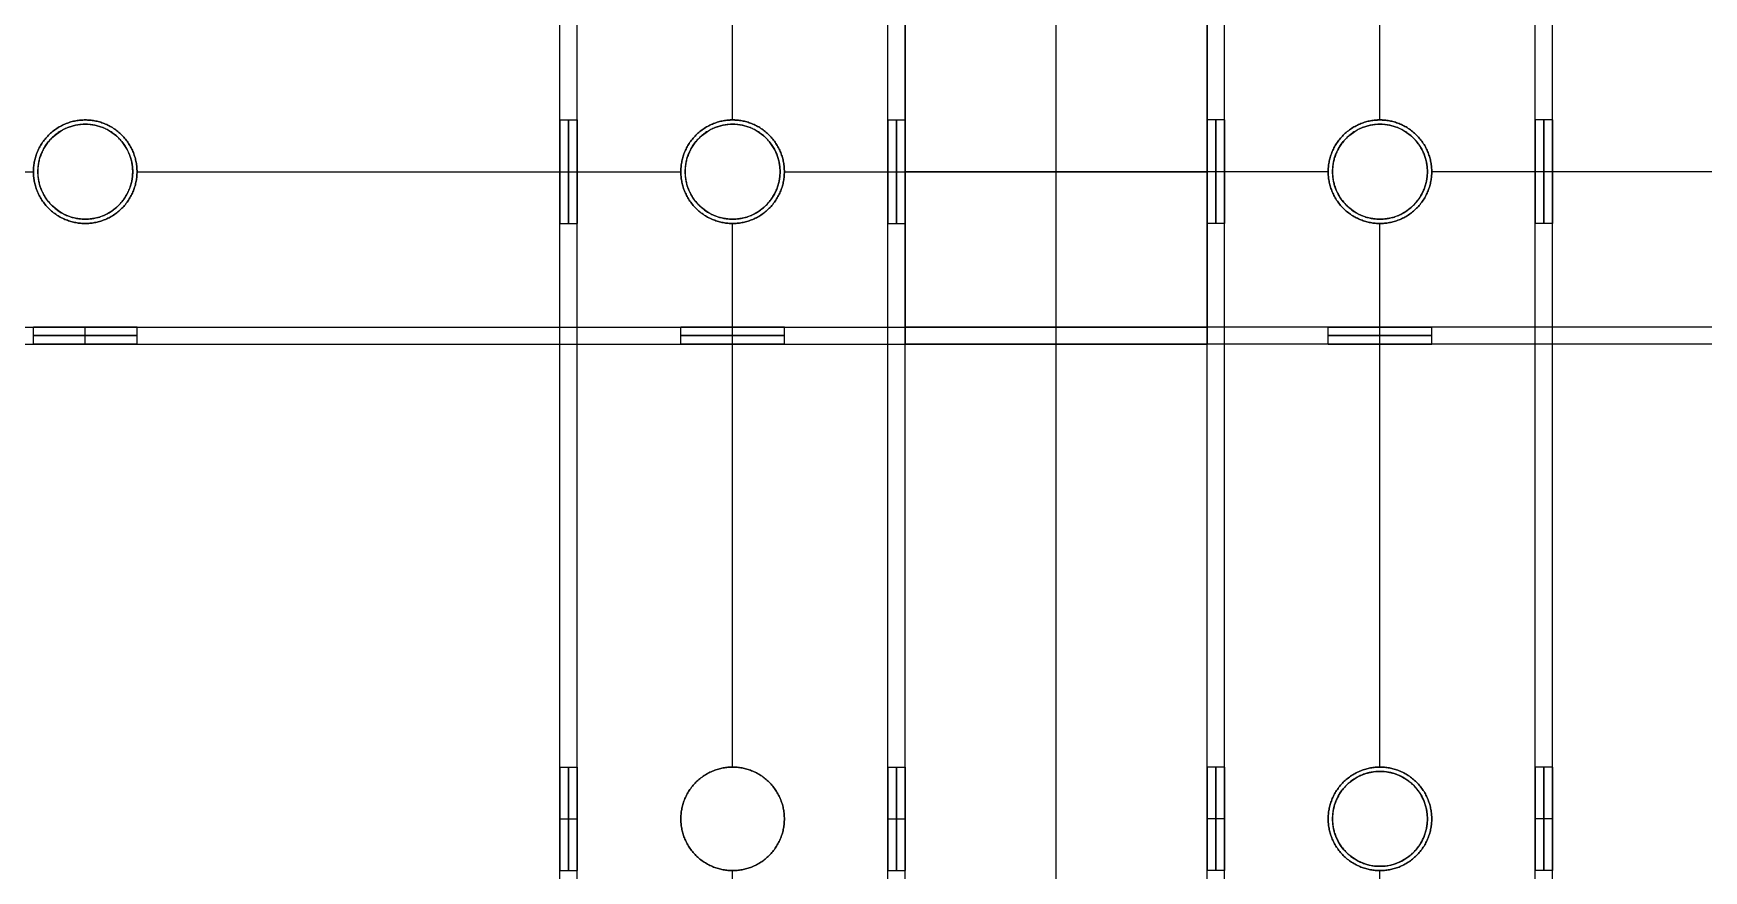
# Model space of a CAD drawing. Header units: millimetres. Extents: x -6529 to 809, y -8611 to 207.
# Drawn here: x 32.5 to 226, y -4471.7 to -4374.7 of the extents above; entities that cross this region are included whole.
import ezdxf

# ---------------------------------------------------------------- set-up
doc = ezdxf.new("R2010")
doc.units = ezdxf.units.MM
doc.header["$MEASUREMENT"] = 0
for name, color, linetype, true_color in [('gaten$11mm', 7, 'Continuous', 0xff6a35), ('platen', 7, 'Continuous', 0x007f00), ('staal', 5, 'Continuous', 0x0000ff)]:
    doc.layers.add(name, color=color, linetype=linetype, true_color=true_color)

# ---------------------------------------------------------------- blocks, each defined once
blk = doc.blocks.new('top plaat')
at = {"layer": 'platen'}
for p, q in [((658, -1276), (658, 40)), ((658, -1276, 18), (658, 40, 18)), ((545.5, -650), (545.5, -650, 18)), ((620.5, -650), (620.5, -650, 18)), ((695.5, -650), (695.5, -650, 18)), ((540, -655.5), (540, -655.5, 18)), ((551, -655.5), (551, -655.5, 18)), ((615, -655.5), (615, -655.5, 18)), ((626, -655.5), (626, -655.5, 18)), ((690, -655.5), (690, -655.5, 18)), ((701, -655.5), (701, -655.5, 18)), ((545.5, -661), (545.5, -661, 18)), ((620.5, -661), (620.5, -661, 18)), ((695.5, -661), (695.5, -661, 18)), ((695.5, -725), (695.5, -725, 18)), ((690, -730.5), (690, -730.5, 18)), ((701, -730.5), (701, -730.5, 18)), ((695.5, -736), (695.5, -736, 18))]:
    blk.add_line(p, q, dxfattribs=at)
for centre in [(545.5, -655.5, 9), (620.5, -655.5, 9), (695.5, -655.5, 9), (695.5, -730.5, 9)]:
    blk.add_circle(centre, 5.5, dxfattribs=at)
for points in [[(545.5, -650), (551, -650), (551, -655.5), (551, -661), (545.5, -661), (540, -661), (540, -655.5), (540, -650), (545.5, -650)], [(545.5, -650, 18), (551, -650, 18), (551, -655.5, 18), (551, -661, 18), (545.5, -661, 18), (540, -661, 18), (540, -655.5, 18), (540, -650, 18), (545.5, -650, 18)], [(620.5, -650), (626, -650), (626, -655.5), (626, -661), (620.5, -661), (615, -661), (615, -655.5), (615, -650), (620.5, -650)], [(620.5, -650, 18), (626, -650, 18), (626, -655.5, 18), (626, -661, 18), (620.5, -661, 18), (615, -661, 18), (615, -655.5, 18), (615, -650, 18), (620.5, -650, 18)], [(690, -655.5), (690, -650), (695.5, -650), (701, -650), (701, -655.5), (701, -661), (695.5, -661), (690, -661), (690, -655.5)], [(690, -655.5, 18), (690, -650, 18), (695.5, -650, 18), (701, -650, 18), (701, -655.5, 18), (701, -661, 18), (695.5, -661, 18), (690, -661, 18), (690, -655.5, 18)], [(690, -730.5), (690, -725), (695.5, -725), (701, -725), (701, -730.5), (701, -736), (695.5, -736), (690, -736), (690, -730.5)], [(690, -730.5, 18), (690, -725, 18), (695.5, -725, 18), (701, -725, 18), (701, -730.5, 18), (701, -736, 18), (695.5, -736, 18), (690, -736, 18), (690, -730.5, 18)]]:
    blk.add_rational_spline(points, [1, 0.707106781187, 1, 0.707106781187, 1, 0.707106781187, 1, 0.707106781187, 1], degree=2, knots=[-37.699112, -37.699112, -37.699112, -28.274334, -28.274334, -18.849556, -18.849556, -9.424778, -9.424778, 0, 0, 0], dxfattribs=at)
blk = doc.blocks.new('plaat base')
at = {"layer": 'platen'}
for p, q in [((658, -1200), (658, 0)), ((658, -1200, 18), (658, 0, 18))]:
    blk.add_line(p, q, dxfattribs=at)

msp = doc.modelspace()

# ---------------------------------------------------------------- linework, layer by layer
at = {"layer": 'gaten$11mm'}
for centre in [(38.53, -4390.71), (113.53, -4390.71), (188.53, -4390.71), (188.53, -4465.71)]:
    msp.add_circle(centre, 5.5, dxfattribs=at)
at = {"layer": 'staal'}
for p, q in [((38.53, -4384.71, 2), (38.53, -4384.71)), ((38.53, -4384.71, 40), (38.53, -4384.71, 38)), ((93.53, -4384.71, 1296), (95.53, -4384.71, 1296)), ((113.53, -4384.71, 2), (113.53, -4384.71)), ((113.53, -4384.71, 40), (113.53, -4384.71, 38)), ((113.53, -4384.71, 1278), (113.53, -4384.71, 1276)), ((113.53, -4384.71, 1316), (113.53, -4384.71, 1314)), ((131.53, -4384.71, 1296), (133.53, -4384.71, 1296)), ((170.53, -4384.71, 20), (168.53, -4384.71, 20)), ((188.53, -4384.71, 2), (188.53, -4384.71)), ((188.53, -4384.71, 40), (188.53, -4384.71, 38)), ((188.53, -4384.71, 1278), (188.53, -4384.71, 1276)), ((188.53, -4384.71, 1316), (188.53, -4384.71, 1314)), ((208.53, -4384.71, 20), (206.53, -4384.71, 20)), ((32.53, -4390.71, 2), (32.53, -4390.71)), ((32.53, -4390.71, 40), (32.53, -4390.71, 38)), ((44.53, -4390.71, 2), (44.53, -4390.71)), ((44.53, -4390.71, 40), (44.53, -4390.71, 38)), ((93.53, -4390.71, 1302), (95.53, -4390.71, 1302)), ((93.53, -4390.71, 1290), (95.53, -4390.71, 1290)), ((107.53, -4390.71, 2), (107.53, -4390.71)), ((107.53, -4390.71, 40), (107.53, -4390.71, 38)), ((107.53, -4390.71, 1278), (107.53, -4390.71, 1276)), ((107.53, -4390.71, 1316), (107.53, -4390.71, 1314)), ((119.53, -4390.71, 2), (119.53, -4390.71)), ((119.53, -4390.71, 40), (119.53, -4390.71, 38)), ((119.53, -4390.71, 1278), (119.53, -4390.71, 1276)), ((119.53, -4390.71, 1316), (119.53, -4390.71, 1314)), ((131.53, -4390.71, 1302), (133.53, -4390.71, 1302)), ((131.53, -4390.71, 1290), (133.53, -4390.71, 1290)), ((133.53, -4390.71, 1316), (133.53, -4390.71, 1314)), ((133.53, -4390.71, 1278), (133.53, -4390.71, 1276)), ((168.53, -4390.71, 40), (168.53, -4390.71, 38)), ((168.53, -4390.71, 2), (168.53, -4390.71)), ((170.53, -4390.71, 26), (168.53, -4390.71, 26)), ((170.53, -4390.71, 14), (168.53, -4390.71, 14)), ((182.53, -4390.71, 2), (182.53, -4390.71)), ((182.53, -4390.71, 40), (182.53, -4390.71, 38)), ((182.53, -4390.71, 1278), (182.53, -4390.71, 1276)), ((182.53, -4390.71, 1316), (182.53, -4390.71, 1314)), ((194.53, -4390.71, 2), (194.53, -4390.71)), ((194.53, -4390.71, 40), (194.53, -4390.71, 38)), ((194.53, -4390.71, 1278), (194.53, -4390.71, 1276)), ((194.53, -4390.71, 1316), (194.53, -4390.71, 1314)), ((208.53, -4390.71, 26), (206.53, -4390.71, 26)), ((208.53, -4390.71, 14), (206.53, -4390.71, 14)), ((38.53, -4396.71, 2), (38.53, -4396.71)), ((38.53, -4396.71, 40), (38.53, -4396.71, 38)), ((93.53, -4396.71, 1296), (95.53, -4396.71, 1296)), ((113.53, -4396.71, 2), (113.53, -4396.71)), ((113.53, -4396.71, 40), (113.53, -4396.71, 38)), ((113.53, -4396.71, 1278), (113.53, -4396.71, 1276)), ((113.53, -4396.71, 1316), (113.53, -4396.71, 1314)), ((131.53, -4396.71, 1296), (133.53, -4396.71, 1296)), ((170.53, -4396.71, 20), (168.53, -4396.71, 20)), ((188.53, -4396.71, 2), (188.53, -4396.71)), ((188.53, -4396.71, 40), (188.53, -4396.71, 38)), ((188.53, -4396.71, 1278), (188.53, -4396.71, 1276)), ((188.53, -4396.71, 1316), (188.53, -4396.71, 1314)), ((208.53, -4396.71, 20), (206.53, -4396.71, 20)), ((32.53, -4410.71, 20), (32.53, -4408.71, 20)), ((38.53, -4410.71, 26), (38.53, -4408.71, 26)), ((38.53, -4410.71, 14), (38.53, -4408.71, 14)), ((44.53, -4410.71, 20), (44.53, -4408.71, 20)), ((107.53, -4410.71, 20), (107.53, -4408.71, 20)), ((113.53, -4410.71, 26), (113.53, -4408.71, 26)), ((113.53, -4410.71, 14), (113.53, -4408.71, 14)), ((119.53, -4410.71, 20), (119.53, -4408.71, 20)), ((133.53, -4410.71, 1296), (133.53, -4408.71, 1296)), ((168.53, -4410.71, 20), (168.53, -4408.71, 20)), ((182.53, -4410.71, 1296), (182.53, -4408.71, 1296)), ((188.53, -4410.71, 1302), (188.53, -4408.71, 1302)), ((188.53, -4410.71, 1290), (188.53, -4408.71, 1290)), ((194.53, -4410.71, 1296), (194.53, -4408.71, 1296)), ((93.53, -4459.71, 1296), (95.53, -4459.71, 1296)), ((113.53, -4459.71, 1278), (113.53, -4459.71, 1276)), ((113.53, -4459.71, 1316), (113.53, -4459.71, 1314)), ((131.53, -4459.71, 1296), (133.53, -4459.71, 1296)), ((170.53, -4459.71, 20), (168.53, -4459.71, 20)), ((188.53, -4459.71, 2), (188.53, -4459.71)), ((188.53, -4459.71, 40), (188.53, -4459.71, 38)), ((208.53, -4459.71, 20), (206.53, -4459.71, 20)), ((93.53, -4465.71, 1302), (95.53, -4465.71, 1302)), ((93.53, -4465.71, 1290), (95.53, -4465.71, 1290)), ((107.53, -4465.71, 1278), (107.53, -4465.71, 1276)), ((107.53, -4465.71, 1316), (107.53, -4465.71, 1314)), ((119.53, -4465.71, 1278), (119.53, -4465.71, 1276)), ((119.53, -4465.71, 1316), (119.53, -4465.71, 1314)), ((131.53, -4465.71, 1302), (133.53, -4465.71, 1302)), ((131.53, -4465.71, 1290), (133.53, -4465.71, 1290)), ((170.53, -4465.71, 26), (168.53, -4465.71, 26)), ((170.53, -4465.71, 14), (168.53, -4465.71, 14)), ((182.53, -4465.71, 2), (182.53, -4465.71)), ((182.53, -4465.71, 40), (182.53, -4465.71, 38)), ((194.53, -4465.71, 2), (194.53, -4465.71)), ((194.53, -4465.71, 40), (194.53, -4465.71, 38)), ((208.53, -4465.71, 26), (206.53, -4465.71, 26)), ((208.53, -4465.71, 14), (206.53, -4465.71, 14)), ((93.53, -4471.71, 1296), (95.53, -4471.71, 1296)), ((113.53, -4471.71, 1278), (113.53, -4471.71, 1276)), ((113.53, -4471.71, 1316), (113.53, -4471.71, 1314)), ((131.53, -4471.71, 1296), (133.53, -4471.71, 1296)), ((170.53, -4471.71, 20), (168.53, -4471.71, 20)), ((188.53, -4471.71, 2), (188.53, -4471.71)), ((188.53, -4471.71, 40), (188.53, -4471.71, 38)), ((208.53, -4471.71, 20), (206.53, -4471.71, 20))]:
    msp.add_line(p, q, dxfattribs=at)
for points in [[(93.53, -4971.21, 1276), (93.53, -4653.46, 1276), (93.53, -4335.71, 1276)], [(93.53, -4971.21, 1316), (93.53, -4653.46, 1316), (93.53, -4335.71, 1316)], [(93.53, -4384.71, 1296), (93.53, -4360.21, 1296), (93.53, -4335.71, 1296)], [(95.53, -4971.21, 1278), (95.53, -4653.46, 1278), (95.53, -4335.71, 1278)], [(95.53, -4971.21, 1314), (95.53, -4653.46, 1314), (95.53, -4335.71, 1314)], [(95.53, -4384.71, 1296), (95.53, -4360.21, 1296), (95.53, -4335.71, 1296)], [(113.53, -4384.71, 1276), (113.53, -4360.21, 1276), (113.53, -4335.71, 1276)], [(113.53, -4384.71, 1316), (113.53, -4360.21, 1316), (113.53, -4335.71, 1316)], [(113.53, -4384.71, 1278), (113.53, -4360.21, 1278), (113.53, -4335.71, 1278)], [(113.53, -4384.71, 1314), (113.53, -4360.21, 1314), (113.53, -4335.71, 1314)], [(131.53, -4971.21, 1278), (131.53, -4653.46, 1278), (131.53, -4335.71, 1278)], [(131.53, -4971.21, 1314), (131.53, -4653.46, 1314), (131.53, -4335.71, 1314)], [(131.53, -4384.71, 1296), (131.53, -4360.21, 1296), (131.53, -4335.71, 1296)], [(133.53, -4971.21, 1276), (133.53, -4653.46, 1276), (133.53, -4335.71, 1276)], [(133.53, -4971.21, 1316), (133.53, -4653.46, 1316), (133.53, -4335.71, 1316)], [(133.53, -4384.71, 1296), (133.53, -4360.21, 1296), (133.53, -4335.71, 1296)], [(168.53, -4971.21), (168.53, -4653.46), (168.53, -4335.71)], [(168.53, -4971.21, 40), (168.53, -4653.46, 40), (168.53, -4335.71, 40)], [(168.53, -4384.71, 20), (168.53, -4360.21, 20), (168.53, -4335.71, 20)], [(170.53, -4971.21, 2), (170.53, -4653.46, 2), (170.53, -4335.71, 2)], [(170.53, -4971.21, 38), (170.53, -4653.46, 38), (170.53, -4335.71, 38)], [(170.53, -4384.71, 20), (170.53, -4360.21, 20), (170.53, -4335.71, 20)], [(188.53, -4384.71), (188.53, -4360.21), (188.53, -4335.71)], [(188.53, -4384.71, 40), (188.53, -4360.21, 40), (188.53, -4335.71, 40)], [(188.53, -4384.71, 2), (188.53, -4360.21, 2), (188.53, -4335.71, 2)], [(188.53, -4384.71, 38), (188.53, -4360.21, 38), (188.53, -4335.71, 38)], [(206.53, -4971.21, 2), (206.53, -4653.46, 2), (206.53, -4335.71, 2)], [(206.53, -4971.21, 38), (206.53, -4653.46, 38), (206.53, -4335.71, 38)], [(206.53, -4384.71, 20), (206.53, -4360.21, 20), (206.53, -4335.71, 20)], [(208.53, -4971.21), (208.53, -4653.46), (208.53, -4335.71)], [(208.53, -4971.21, 40), (208.53, -4653.46, 40), (208.53, -4335.71, 40)], [(208.53, -4384.71, 20), (208.53, -4360.21, 20), (208.53, -4335.71, 20)], [(133.53, -4410.71, 1276), (133.53, -4390.71, 1276), (133.53, -4370.71, 1276)], [(133.53, -4370.71, 1316), (133.53, -4390.71, 1316), (133.53, -4410.71, 1316)], [(168.53, -4410.71), (168.53, -4390.71), (168.53, -4370.71)], [(168.53, -4370.71, 40), (168.53, -4390.71, 40), (168.53, -4410.71, 40)], [(133.53, -4372.71, 1278), (133.53, -4390.71, 1278), (133.53, -4408.71, 1278)], [(133.53, -4408.71, 1314), (133.53, -4390.71, 1314), (133.53, -4372.71, 1314)], [(168.53, -4372.71, 2), (168.53, -4390.71, 2), (168.53, -4408.71, 2)], [(168.53, -4408.71, 38), (168.53, -4390.71, 38), (168.53, -4372.71, 38)], [(-30.47, -4390.71), (1.03, -4390.71), (32.53, -4390.71)], [(-30.47, -4390.71, 40), (1.03, -4390.71, 40), (32.53, -4390.71, 40)], [(-30.47, -4390.71, 2), (1.03, -4390.71, 2), (32.53, -4390.71, 2)], [(-30.47, -4390.71, 38), (1.03, -4390.71, 38), (32.53, -4390.71, 38)], [(44.53, -4390.71), (76.03, -4390.71), (107.53, -4390.71)], [(44.53, -4390.71, 40), (76.03, -4390.71, 40), (107.53, -4390.71, 40)], [(44.53, -4390.71, 2), (76.03, -4390.71, 2), (107.53, -4390.71, 2)], [(44.53, -4390.71, 38), (76.03, -4390.71, 38), (107.53, -4390.71, 38)], [(119.53, -4390.71), (144.03, -4390.71), (168.53, -4390.71)], [(119.53, -4390.71, 40), (144.03, -4390.71, 40), (168.53, -4390.71, 40)], [(119.53, -4390.71, 2), (144.03, -4390.71, 2), (168.53, -4390.71, 2)], [(119.53, -4390.71, 38), (144.03, -4390.71, 38), (168.53, -4390.71, 38)], [(182.53, -4390.71, 1276), (158.03, -4390.71, 1276), (133.53, -4390.71, 1276)], [(182.53, -4390.71, 1316), (158.03, -4390.71, 1316), (133.53, -4390.71, 1316)], [(182.53, -4390.71, 1278), (158.03, -4390.71, 1278), (133.53, -4390.71, 1278)], [(182.53, -4390.71, 1314), (158.03, -4390.71, 1314), (133.53, -4390.71, 1314)], [(257.53, -4390.71, 1276), (226.03, -4390.71, 1276), (194.53, -4390.71, 1276)], [(257.53, -4390.71, 1316), (226.03, -4390.71, 1316), (194.53, -4390.71, 1316)], [(257.53, -4390.71, 1278), (226.03, -4390.71, 1278), (194.53, -4390.71, 1278)], [(257.53, -4390.71, 1314), (226.03, -4390.71, 1314), (194.53, -4390.71, 1314)], [(93.53, -4459.71, 1296), (93.53, -4428.21, 1296), (93.53, -4396.71, 1296)], [(95.53, -4459.71, 1296), (95.53, -4428.21, 1296), (95.53, -4396.71, 1296)], [(113.53, -4459.71, 1276), (113.53, -4428.21, 1276), (113.53, -4396.71, 1276)], [(113.53, -4459.71, 1316), (113.53, -4428.21, 1316), (113.53, -4396.71, 1316)], [(113.53, -4459.71, 1278), (113.53, -4428.21, 1278), (113.53, -4396.71, 1278)], [(113.53, -4459.71, 1314), (113.53, -4428.21, 1314), (113.53, -4396.71, 1314)], [(131.53, -4459.71, 1296), (131.53, -4428.21, 1296), (131.53, -4396.71, 1296)], [(133.53, -4459.71, 1296), (133.53, -4428.21, 1296), (133.53, -4396.71, 1296)], [(168.53, -4459.71, 20), (168.53, -4428.21, 20), (168.53, -4396.71, 20)], [(170.53, -4459.71, 20), (170.53, -4428.21, 20), (170.53, -4396.71, 20)], [(188.53, -4459.71), (188.53, -4428.21), (188.53, -4396.71)], [(188.53, -4459.71, 40), (188.53, -4428.21, 40), (188.53, -4396.71, 40)], [(188.53, -4459.71, 2), (188.53, -4428.21, 2), (188.53, -4396.71, 2)], [(188.53, -4459.71, 38), (188.53, -4428.21, 38), (188.53, -4396.71, 38)], [(206.53, -4459.71, 20), (206.53, -4428.21, 20), (206.53, -4396.71, 20)], [(208.53, -4459.71, 20), (208.53, -4428.21, 20), (208.53, -4396.71, 20)], [(-466.97, -4408.71, 2), (-149.22, -4408.71, 2), (168.53, -4408.71, 2)], [(-466.97, -4408.71, 38), (-149.22, -4408.71, 38), (168.53, -4408.71, 38)], [(-30.47, -4408.71, 20), (1.03, -4408.71, 20), (32.53, -4408.71, 20)], [(44.53, -4408.71, 20), (76.03, -4408.71, 20), (107.53, -4408.71, 20)], [(119.53, -4408.71, 20), (144.03, -4408.71, 20), (168.53, -4408.71, 20)], [(769.03, -4408.71, 1278), (451.28, -4408.71, 1278), (133.53, -4408.71, 1278)], [(769.03, -4408.71, 1314), (451.28, -4408.71, 1314), (133.53, -4408.71, 1314)], [(133.53, -4408.71, 1278), (133.53, -4408.71, 1296), (133.53, -4408.71, 1314)], [(182.53, -4408.71, 1296), (158.03, -4408.71, 1296), (133.53, -4408.71, 1296)], [(168.53, -4408.71, 2), (168.53, -4408.71, 20), (168.53, -4408.71, 38)], [(257.53, -4408.71, 1296), (226.03, -4408.71, 1296), (194.53, -4408.71, 1296)], [(-466.97, -4410.71), (-149.22, -4410.71), (168.53, -4410.71)], [(-466.97, -4410.71, 40), (-149.22, -4410.71, 40), (168.53, -4410.71, 40)], [(-30.47, -4410.71, 20), (1.03, -4410.71, 20), (32.53, -4410.71, 20)], [(44.53, -4410.71, 20), (76.03, -4410.71, 20), (107.53, -4410.71, 20)], [(119.53, -4410.71, 20), (144.03, -4410.71, 20), (168.53, -4410.71, 20)], [(769.03, -4410.71, 1276), (451.28, -4410.71, 1276), (133.53, -4410.71, 1276)], [(769.03, -4410.71, 1316), (451.28, -4410.71, 1316), (133.53, -4410.71, 1316)], [(133.53, -4410.71, 1316), (133.53, -4410.71, 1296), (133.53, -4410.71, 1276)], [(182.53, -4410.71, 1296), (158.03, -4410.71, 1296), (133.53, -4410.71, 1296)], [(168.53, -4410.71, 40), (168.53, -4410.71, 20), (168.53, -4410.71)], [(257.53, -4410.71, 1296), (226.03, -4410.71, 1296), (194.53, -4410.71, 1296)], [(93.53, -4534.71, 1296), (93.53, -4503.21, 1296), (93.53, -4471.71, 1296)], [(95.53, -4534.71, 1296), (95.53, -4503.21, 1296), (95.53, -4471.71, 1296)], [(113.53, -4534.71, 1276), (113.53, -4503.21, 1276), (113.53, -4471.71, 1276)], [(113.53, -4534.71, 1316), (113.53, -4503.21, 1316), (113.53, -4471.71, 1316)], [(113.53, -4534.71, 1278), (113.53, -4503.21, 1278), (113.53, -4471.71, 1278)], [(113.53, -4534.71, 1314), (113.53, -4503.21, 1314), (113.53, -4471.71, 1314)], [(131.53, -4534.71, 1296), (131.53, -4503.21, 1296), (131.53, -4471.71, 1296)], [(133.53, -4534.71, 1296), (133.53, -4503.21, 1296), (133.53, -4471.71, 1296)], [(168.53, -4534.71, 20), (168.53, -4503.21, 20), (168.53, -4471.71, 20)], [(170.53, -4534.71, 20), (170.53, -4503.21, 20), (170.53, -4471.71, 20)], [(188.53, -4534.71), (188.53, -4503.21), (188.53, -4471.71)], [(188.53, -4534.71, 40), (188.53, -4503.21, 40), (188.53, -4471.71, 40)], [(188.53, -4534.71, 2), (188.53, -4503.21, 2), (188.53, -4471.71, 2)], [(188.53, -4534.71, 38), (188.53, -4503.21, 38), (188.53, -4471.71, 38)], [(206.53, -4534.71, 20), (206.53, -4503.21, 20), (206.53, -4471.71, 20)], [(208.53, -4534.71, 20), (208.53, -4503.21, 20), (208.53, -4471.71, 20)]]:
    msp.add_open_spline(points, degree=2, dxfattribs=at)
for points, weights, knots in [([(38.53, -4384.71), (32.53, -4384.71), (32.53, -4390.71), (32.53, -4396.71), (38.53, -4396.71), (44.53, -4396.71), (44.53, -4390.71), (44.53, -4384.71), (38.53, -4384.71)], [1, 0.707106781187, 1, 0.707106781187, 1, 0.707106781187, 1, 0.707106781187, 1], [-31.415927, -31.415927, -31.415927, -23.561945, -23.561945, -15.707963, -15.707963, -7.853982, -7.853982, 0, 0, 0]), ([(38.53, -4384.71, 40), (44.53, -4384.71, 40), (44.53, -4390.71, 40), (44.53, -4396.71, 40), (38.53, -4396.71, 40), (32.53, -4396.71, 40), (32.53, -4390.71, 40), (32.53, -4384.71, 40), (38.53, -4384.71, 40)], [1, 0.707106781187, 1, 0.707106781187, 1, 0.707106781187, 1, 0.707106781187, 1], [0, 0, 0, 7.853982, 7.853982, 15.707963, 15.707963, 23.561945, 23.561945, 31.415927, 31.415927, 31.415927]), ([(38.53, -4384.71, 2), (44.53, -4384.71, 2), (44.53, -4390.71, 2), (44.53, -4396.71, 2), (38.53, -4396.71, 2), (32.53, -4396.71, 2), (32.53, -4390.71, 2), (32.53, -4384.71, 2), (38.53, -4384.71, 2)], [1, 0.707106781187, 1, 0.707106781187, 1, 0.707106781187, 1, 0.707106781187, 1], [0, 0, 0, 7.853982, 7.853982, 15.707963, 15.707963, 23.561945, 23.561945, 31.415927, 31.415927, 31.415927]), ([(38.53, -4384.71, 38), (32.53, -4384.71, 38), (32.53, -4390.71, 38), (32.53, -4396.71, 38), (38.53, -4396.71, 38), (44.53, -4396.71, 38), (44.53, -4390.71, 38), (44.53, -4384.71, 38), (38.53, -4384.71, 38)], [1, 0.707106781187, 1, 0.707106781187, 1, 0.707106781187, 1, 0.707106781187, 1], [-31.415927, -31.415927, -31.415927, -23.561945, -23.561945, -15.707963, -15.707963, -7.853982, -7.853982, 0, 0, 0]), ([(38.53, -4384.71, 1), (44.53, -4384.71, 1), (44.53, -4390.71, 1), (44.53, -4396.71, 1), (38.53, -4396.71, 1), (32.53, -4396.71, 1), (32.53, -4390.71, 1), (32.53, -4384.71, 1), (38.53, -4384.71, 1)], [1, 0.707106781187, 1, 0.707106781187, 1, 0.707106781187, 1, 0.707106781187, 1], [0, 0, 0, 7.853982, 7.853982, 15.707963, 15.707963, 23.561945, 23.561945, 31.415927, 31.415927, 31.415927]), ([(38.53, -4384.71, 39), (44.53, -4384.71, 39), (44.53, -4390.71, 39), (44.53, -4396.71, 39), (38.53, -4396.71, 39), (32.53, -4396.71, 39), (32.53, -4390.71, 39), (32.53, -4384.71, 39), (38.53, -4384.71, 39)], [1, 0.707106781187, 1, 0.707106781187, 1, 0.707106781187, 1, 0.707106781187, 1], [0, 0, 0, 7.853982, 7.853982, 15.707963, 15.707963, 23.561945, 23.561945, 31.415927, 31.415927, 31.415927]), ([(93.53, -4390.71, 1302), (93.53, -4384.71, 1302), (93.53, -4384.71, 1296), (93.53, -4384.71, 1290), (93.53, -4390.71, 1290), (93.53, -4396.71, 1290), (93.53, -4396.71, 1296), (93.53, -4396.71, 1302), (93.53, -4390.71, 1302)], [1, 0.707106781187, 1, 0.707106781187, 1, 0.707106781187, 1, 0.707106781187, 1], [0, 0, 0, 7.853982, 7.853982, 15.707963, 15.707963, 23.561945, 23.561945, 31.415927, 31.415927, 31.415927]), ([(94.53, -4390.71, 1302), (94.53, -4384.71, 1302), (94.53, -4384.71, 1296), (94.53, -4384.71, 1290), (94.53, -4390.71, 1290), (94.53, -4396.71, 1290), (94.53, -4396.71, 1296), (94.53, -4396.71, 1302), (94.53, -4390.71, 1302)], [1, 0.707106781187, 1, 0.707106781187, 1, 0.707106781187, 1, 0.707106781187, 1], [0, 0, 0, 7.853982, 7.853982, 15.707963, 15.707963, 23.561945, 23.561945, 31.415927, 31.415927, 31.415927]), ([(95.53, -4390.71, 1302), (95.53, -4396.71, 1302), (95.53, -4396.71, 1296), (95.53, -4396.71, 1290), (95.53, -4390.71, 1290), (95.53, -4384.71, 1290), (95.53, -4384.71, 1296), (95.53, -4384.71, 1302), (95.53, -4390.71, 1302)], [1, 0.707106781187, 1, 0.707106781187, 1, 0.707106781187, 1, 0.707106851018, 0.999999860338], [-31.415927, -31.415927, -31.415927, -23.561944, -23.561944, -15.707962, -15.707962, -7.85398, -7.85398, 0, 0, 0]), ([(113.53, -4384.71), (107.53, -4384.71), (107.53, -4390.71), (107.53, -4396.71), (113.53, -4396.71), (119.53, -4396.71), (119.53, -4390.71), (119.53, -4384.71), (113.53, -4384.71)], [1, 0.707106781187, 1, 0.707106781187, 1, 0.707106781187, 1, 0.707106781187, 1], [-31.415927, -31.415927, -31.415927, -23.561945, -23.561945, -15.707963, -15.707963, -7.853982, -7.853982, 0, 0, 0]), ([(113.53, -4384.71, 40), (119.53, -4384.71, 40), (119.53, -4390.71, 40), (119.53, -4396.71, 40), (113.53, -4396.71, 40), (107.53, -4396.71, 40), (107.53, -4390.71, 40), (107.53, -4384.71, 40), (113.53, -4384.71, 40)], [1, 0.707106781187, 1, 0.707106781187, 1, 0.707106781187, 1, 0.707106781187, 1], [0, 0, 0, 7.853982, 7.853982, 15.707963, 15.707963, 23.561945, 23.561945, 31.415927, 31.415927, 31.415927]), ([(113.53, -4384.71, 2), (119.53, -4384.71, 2), (119.53, -4390.71, 2), (119.53, -4396.71, 2), (113.53, -4396.71, 2), (107.53, -4396.71, 2), (107.53, -4390.71, 2), (107.53, -4384.71, 2), (113.53, -4384.71, 2)], [1, 0.707106781187, 1, 0.707106781187, 1, 0.707106781187, 1, 0.707106781187, 1], [0, 0, 0, 7.853982, 7.853982, 15.707963, 15.707963, 23.561945, 23.561945, 31.415927, 31.415927, 31.415927]), ([(113.53, -4384.71, 38), (107.53, -4384.71, 38), (107.53, -4390.71, 38), (107.53, -4396.71, 38), (113.53, -4396.71, 38), (119.53, -4396.71, 38), (119.53, -4390.71, 38), (119.53, -4384.71, 38), (113.53, -4384.71, 38)], [1, 0.707106781187, 1, 0.707106781187, 1, 0.707106781187, 1, 0.707106781187, 1], [-31.415927, -31.415927, -31.415927, -23.561945, -23.561945, -15.707963, -15.707963, -7.853982, -7.853982, 0, 0, 0]), ([(113.53, -4384.71, 1), (119.53, -4384.71, 1), (119.53, -4390.71, 1), (119.53, -4396.71, 1), (113.53, -4396.71, 1), (107.53, -4396.71, 1), (107.53, -4390.71, 1), (107.53, -4384.71, 1), (113.53, -4384.71, 1)], [1, 0.707106781187, 1, 0.707106781187, 1, 0.707106781187, 1, 0.707106781187, 1], [0, 0, 0, 7.853982, 7.853982, 15.707963, 15.707963, 23.561945, 23.561945, 31.415927, 31.415927, 31.415927]), ([(113.53, -4384.71, 39), (119.53, -4384.71, 39), (119.53, -4390.71, 39), (119.53, -4396.71, 39), (113.53, -4396.71, 39), (107.53, -4396.71, 39), (107.53, -4390.71, 39), (107.53, -4384.71, 39), (113.53, -4384.71, 39)], [1, 0.707106781187, 1, 0.707106781187, 1, 0.707106781187, 1, 0.707106781187, 1], [0, 0, 0, 7.853982, 7.853982, 15.707963, 15.707963, 23.561945, 23.561945, 31.415927, 31.415927, 31.415927]), ([(119.53, -4390.71, 1276), (119.53, -4396.71, 1276), (113.53, -4396.71, 1276), (107.53, -4396.71, 1276), (107.53, -4390.71, 1276), (107.53, -4384.71, 1276), (113.53, -4384.71, 1276), (119.53, -4384.71, 1276), (119.53, -4390.71, 1276)], [1, 0.707106781187, 1, 0.707106781187, 1, 0.707106781187, 1, 0.707106781187, 1], [-31.415927, -31.415927, -31.415927, -23.561945, -23.561945, -15.707963, -15.707963, -7.853982, -7.853982, 0, 0, 0]), ([(119.53, -4390.71, 1316), (119.53, -4384.71, 1316), (113.53, -4384.71, 1316), (107.53, -4384.71, 1316), (107.53, -4390.71, 1316), (107.53, -4396.71, 1316), (113.53, -4396.71, 1316), (119.53, -4396.71, 1316), (119.53, -4390.71, 1316)], [1, 0.707106781187, 1, 0.707106781187, 1, 0.707106781187, 1, 0.707106781187, 1], [0, 0, 0, 7.853982, 7.853982, 15.707963, 15.707963, 23.561945, 23.561945, 31.415927, 31.415927, 31.415927]), ([(119.53, -4390.71, 1278), (119.53, -4384.71, 1278), (113.53, -4384.71, 1278), (107.53, -4384.71, 1278), (107.53, -4390.71, 1278), (107.53, -4396.71, 1278), (113.53, -4396.71, 1278), (119.53, -4396.71, 1278), (119.53, -4390.71, 1278)], [1, 0.707106781187, 1, 0.707106781187, 1, 0.707106781187, 1, 0.707106781187, 1], [0, 0, 0, 7.853982, 7.853982, 15.707963, 15.707963, 23.561945, 23.561945, 31.415927, 31.415927, 31.415927]), ([(119.53, -4390.71, 1314), (119.53, -4396.71, 1314), (113.53, -4396.71, 1314), (107.53, -4396.71, 1314), (107.53, -4390.71, 1314), (107.53, -4384.71, 1314), (113.53, -4384.71, 1314), (119.53, -4384.71, 1314), (119.53, -4390.71, 1314)], [1, 0.707106781187, 1, 0.707106781187, 1, 0.707106781187, 1, 0.707106781187, 1], [-31.415927, -31.415927, -31.415927, -23.561945, -23.561945, -15.707963, -15.707963, -7.853982, -7.853982, 0, 0, 0]), ([(119.53, -4390.71, 1277), (119.53, -4384.71, 1277), (113.53, -4384.71, 1277), (107.53, -4384.71, 1277), (107.53, -4390.71, 1277), (107.53, -4396.71, 1277), (113.53, -4396.71, 1277), (119.53, -4396.71, 1277), (119.53, -4390.71, 1277)], [1, 0.707106781187, 1, 0.707106781187, 1, 0.707106781187, 1, 0.707106781187, 1], [0, 0, 0, 7.853982, 7.853982, 15.707963, 15.707963, 23.561945, 23.561945, 31.415927, 31.415927, 31.415927]), ([(119.53, -4390.71, 1315), (119.53, -4384.71, 1315), (113.53, -4384.71, 1315), (107.53, -4384.71, 1315), (107.53, -4390.71, 1315), (107.53, -4396.71, 1315), (113.53, -4396.71, 1315), (119.53, -4396.71, 1315), (119.53, -4390.71, 1315)], [1, 0.707106781187, 1, 0.707106781187, 1, 0.707106781187, 1, 0.707106781187, 1], [0, 0, 0, 7.853982, 7.853982, 15.707963, 15.707963, 23.561945, 23.561945, 31.415927, 31.415927, 31.415927]), ([(131.53, -4390.71, 1302), (131.53, -4384.71, 1302), (131.53, -4384.71, 1296), (131.53, -4384.71, 1290), (131.53, -4390.71, 1290), (131.53, -4396.71, 1290), (131.53, -4396.71, 1296), (131.53, -4396.71, 1302), (131.53, -4390.71, 1302)], [0.999999860338, 0.707106851018, 1, 0.707106781187, 1, 0.707106781187, 1, 0.707106851018, 0.999999860338], [0, 0, 0, 7.853981, 7.853981, 15.707963, 15.707963, 23.561946, 23.561946, 31.415927, 31.415927, 31.415927]), ([(132.53, -4390.71, 1302), (132.53, -4384.71, 1302), (132.53, -4384.71, 1296), (132.53, -4384.71, 1290), (132.53, -4390.71, 1290), (132.53, -4396.71, 1290), (132.53, -4396.71, 1296), (132.53, -4396.71, 1302), (132.53, -4390.71, 1302)], [1, 0.707106781187, 1, 0.707106781187, 1, 0.707106781187, 1, 0.707106781187, 1], [0, 0, 0, 7.853982, 7.853982, 15.707963, 15.707963, 23.561945, 23.561945, 31.415927, 31.415927, 31.415927]), ([(133.53, -4390.71, 1302), (133.53, -4396.71, 1302), (133.53, -4396.71, 1296), (133.53, -4396.71, 1290), (133.53, -4390.71, 1290), (133.53, -4384.71, 1290), (133.53, -4384.71, 1296), (133.53, -4384.71, 1302), (133.53, -4390.71, 1302)], [1, 0.707106781187, 1, 0.707106781187, 1, 0.707106781187, 1, 0.707106781187, 1], [-31.415927, -31.415927, -31.415927, -23.561945, -23.561945, -15.707963, -15.707963, -7.853982, -7.853982, 0, 0, 0]), ([(168.53, -4390.71, 26), (168.53, -4396.71, 26), (168.53, -4396.71, 20), (168.53, -4396.71, 14), (168.53, -4390.71, 14), (168.53, -4384.71, 14), (168.53, -4384.71, 20), (168.53, -4384.71, 26), (168.53, -4390.71, 26)], [1, 0.707106781187, 1, 0.707106781187, 1, 0.707106781187, 1, 0.707106781187, 1], [-31.415927, -31.415927, -31.415927, -23.561945, -23.561945, -15.707963, -15.707963, -7.853982, -7.853982, 0, 0, 0]), ([(169.53, -4390.71, 26), (169.53, -4384.71, 26), (169.53, -4384.71, 20), (169.53, -4384.71, 14), (169.53, -4390.71, 14), (169.53, -4396.71, 14), (169.53, -4396.71, 20), (169.53, -4396.71, 26), (169.53, -4390.71, 26)], [1, 0.707106781187, 1, 0.707106781187, 1, 0.707106781187, 1, 0.707106781187, 1], [0, 0, 0, 7.853982, 7.853982, 15.707963, 15.707963, 23.561945, 23.561945, 31.415927, 31.415927, 31.415927]), ([(170.53, -4390.71, 26), (170.53, -4384.71, 26), (170.53, -4384.71, 20), (170.53, -4384.71, 14), (170.53, -4390.71, 14), (170.53, -4396.71, 14), (170.53, -4396.71, 20), (170.53, -4396.71, 26), (170.53, -4390.71, 26)], [0.999999860338, 0.707106851018, 1, 0.707106781187, 1, 0.707106781187, 1, 0.707106851018, 0.999999860338], [0, 0, 0, 7.853981, 7.853981, 15.707963, 15.707963, 23.561946, 23.561946, 31.415927, 31.415927, 31.415927]), ([(182.53, -4390.71), (182.53, -4396.71), (188.53, -4396.71), (194.53, -4396.71), (194.53, -4390.71), (194.53, -4384.71), (188.53, -4384.71), (182.53, -4384.71), (182.53, -4390.71)], [1, 0.707106781187, 1, 0.707106781187, 1, 0.707106781187, 1, 0.707106781187, 1], [-31.415927, -31.415927, -31.415927, -23.561945, -23.561945, -15.707963, -15.707963, -7.853982, -7.853982, 0, 0, 0]), ([(182.53, -4390.71, 40), (182.53, -4384.71, 40), (188.53, -4384.71, 40), (194.53, -4384.71, 40), (194.53, -4390.71, 40), (194.53, -4396.71, 40), (188.53, -4396.71, 40), (182.53, -4396.71, 40), (182.53, -4390.71, 40)], [1, 0.707106781187, 1, 0.707106781187, 1, 0.707106781187, 1, 0.707106781187, 1], [0, 0, 0, 7.853982, 7.853982, 15.707963, 15.707963, 23.561945, 23.561945, 31.415927, 31.415927, 31.415927]), ([(182.53, -4390.71, 2), (182.53, -4384.71, 2), (188.53, -4384.71, 2), (194.53, -4384.71, 2), (194.53, -4390.71, 2), (194.53, -4396.71, 2), (188.53, -4396.71, 2), (182.53, -4396.71, 2), (182.53, -4390.71, 2)], [1, 0.707106781187, 1, 0.707106781187, 1, 0.707106781187, 1, 0.707106781187, 1], [0, 0, 0, 7.853982, 7.853982, 15.707963, 15.707963, 23.561945, 23.561945, 31.415927, 31.415927, 31.415927]), ([(182.53, -4390.71, 38), (182.53, -4396.71, 38), (188.53, -4396.71, 38), (194.53, -4396.71, 38), (194.53, -4390.71, 38), (194.53, -4384.71, 38), (188.53, -4384.71, 38), (182.53, -4384.71, 38), (182.53, -4390.71, 38)], [1, 0.707106781187, 1, 0.707106781187, 1, 0.707106781187, 1, 0.707106781187, 1], [-31.415927, -31.415927, -31.415927, -23.561945, -23.561945, -15.707963, -15.707963, -7.853982, -7.853982, 0, 0, 0]), ([(182.53, -4390.71, 1), (182.53, -4384.71, 1), (188.53, -4384.71, 1), (194.53, -4384.71, 1), (194.53, -4390.71, 1), (194.53, -4396.71, 1), (188.53, -4396.71, 1), (182.53, -4396.71, 1), (182.53, -4390.71, 1)], [1, 0.707106781187, 1, 0.707106781187, 1, 0.707106781187, 1, 0.707106781187, 1], [0, 0, 0, 7.853982, 7.853982, 15.707963, 15.707963, 23.561945, 23.561945, 31.415927, 31.415927, 31.415927]), ([(182.53, -4390.71, 39), (182.53, -4384.71, 39), (188.53, -4384.71, 39), (194.53, -4384.71, 39), (194.53, -4390.71, 39), (194.53, -4396.71, 39), (188.53, -4396.71, 39), (182.53, -4396.71, 39), (182.53, -4390.71, 39)], [1, 0.707106781187, 1, 0.707106781187, 1, 0.707106781187, 1, 0.707106781187, 1], [0, 0, 0, 7.853982, 7.853982, 15.707963, 15.707963, 23.561945, 23.561945, 31.415927, 31.415927, 31.415927]), ([(188.53, -4384.71, 1276), (194.53, -4384.71, 1276), (194.53, -4390.71, 1276), (194.53, -4396.71, 1276), (188.53, -4396.71, 1276), (182.53, -4396.71, 1276), (182.53, -4390.71, 1276), (182.53, -4384.71, 1276), (188.53, -4384.71, 1276)], [1, 0.707106781187, 1, 0.707106781187, 1, 0.707106781187, 1, 0.707106781187, 1], [-31.415927, -31.415927, -31.415927, -23.561945, -23.561945, -15.707963, -15.707963, -7.853982, -7.853982, 0, 0, 0]), ([(188.53, -4384.71, 1316), (182.53, -4384.71, 1316), (182.53, -4390.71, 1316), (182.53, -4396.71, 1316), (188.53, -4396.71, 1316), (194.53, -4396.71, 1316), (194.53, -4390.71, 1316), (194.53, -4384.71, 1316), (188.53, -4384.71, 1316)], [1, 0.707106781187, 1, 0.707106781187, 1, 0.707106781187, 1, 0.707106781187, 1], [0, 0, 0, 7.853982, 7.853982, 15.707963, 15.707963, 23.561945, 23.561945, 31.415927, 31.415927, 31.415927]), ([(188.53, -4384.71, 1278), (182.53, -4384.71, 1278), (182.53, -4390.71, 1278), (182.53, -4396.71, 1278), (188.53, -4396.71, 1278), (194.53, -4396.71, 1278), (194.53, -4390.71, 1278), (194.53, -4384.71, 1278), (188.53, -4384.71, 1278)], [1, 0.707106781187, 1, 0.707106781187, 1, 0.707106781187, 1, 0.707106781187, 1], [0, 0, 0, 7.853982, 7.853982, 15.707963, 15.707963, 23.561945, 23.561945, 31.415927, 31.415927, 31.415927]), ([(188.53, -4384.71, 1314), (194.53, -4384.71, 1314), (194.53, -4390.71, 1314), (194.53, -4396.71, 1314), (188.53, -4396.71, 1314), (182.53, -4396.71, 1314), (182.53, -4390.71, 1314), (182.53, -4384.71, 1314), (188.53, -4384.71, 1314)], [1, 0.707106781187, 1, 0.707106781187, 1, 0.707106781187, 1, 0.707106781187, 1], [-31.415927, -31.415927, -31.415927, -23.561945, -23.561945, -15.707963, -15.707963, -7.853982, -7.853982, 0, 0, 0]), ([(188.53, -4384.71, 1277), (182.53, -4384.71, 1277), (182.53, -4390.71, 1277), (182.53, -4396.71, 1277), (188.53, -4396.71, 1277), (194.53, -4396.71, 1277), (194.53, -4390.71, 1277), (194.53, -4384.71, 1277), (188.53, -4384.71, 1277)], [1, 0.707106781187, 1, 0.707106781187, 1, 0.707106781187, 1, 0.707106781187, 1], [0, 0, 0, 7.853982, 7.853982, 15.707963, 15.707963, 23.561945, 23.561945, 31.415927, 31.415927, 31.415927]), ([(188.53, -4384.71, 1315), (182.53, -4384.71, 1315), (182.53, -4390.71, 1315), (182.53, -4396.71, 1315), (188.53, -4396.71, 1315), (194.53, -4396.71, 1315), (194.53, -4390.71, 1315), (194.53, -4384.71, 1315), (188.53, -4384.71, 1315)], [1, 0.707106781187, 1, 0.707106781187, 1, 0.707106781187, 1, 0.707106781187, 1], [0, 0, 0, 7.853982, 7.853982, 15.707963, 15.707963, 23.561945, 23.561945, 31.415927, 31.415927, 31.415927]), ([(206.53, -4390.71, 26), (206.53, -4396.71, 26), (206.53, -4396.71, 20), (206.53, -4396.71, 14), (206.53, -4390.71, 14), (206.53, -4384.71, 14), (206.53, -4384.71, 20), (206.53, -4384.71, 26), (206.53, -4390.71, 26)], [1, 0.707106781187, 1, 0.707106781187, 1, 0.707106781187, 1, 0.707106851018, 0.999999860338], [-31.415927, -31.415927, -31.415927, -23.561944, -23.561944, -15.707962, -15.707962, -7.85398, -7.85398, 0, 0, 0]), ([(207.53, -4390.71, 26), (207.53, -4384.71, 26), (207.53, -4384.71, 20), (207.53, -4384.71, 14), (207.53, -4390.71, 14), (207.53, -4396.71, 14), (207.53, -4396.71, 20), (207.53, -4396.71, 26), (207.53, -4390.71, 26)], [1, 0.707106781187, 1, 0.707106781187, 1, 0.707106781187, 1, 0.707106781187, 1], [0, 0, 0, 7.853982, 7.853982, 15.707963, 15.707963, 23.561945, 23.561945, 31.415927, 31.415927, 31.415927]), ([(208.53, -4390.71, 26), (208.53, -4384.71, 26), (208.53, -4384.71, 20), (208.53, -4384.71, 14), (208.53, -4390.71, 14), (208.53, -4396.71, 14), (208.53, -4396.71, 20), (208.53, -4396.71, 26), (208.53, -4390.71, 26)], [1, 0.707106781187, 1, 0.707106781187, 1, 0.707106781187, 1, 0.707106781187, 1], [0, 0, 0, 7.853982, 7.853982, 15.707963, 15.707963, 23.561945, 23.561945, 31.415927, 31.415927, 31.415927]), ([(38.53, -4408.71, 26), (32.53, -4408.71, 26), (32.53, -4408.71, 20), (32.53, -4408.71, 14), (38.53, -4408.71, 14), (44.53, -4408.71, 14), (44.53, -4408.71, 20), (44.53, -4408.71, 26), (38.53, -4408.71, 26)], [1, 0.707106781187, 1, 0.707106781187, 1, 0.707106781187, 1, 0.707106781187, 1], [-31.415927, -31.415927, -31.415927, -23.561945, -23.561945, -15.707963, -15.707963, -7.853982, -7.853982, 0, 0, 0]), ([(38.53, -4409.71, 26), (44.53, -4409.71, 26), (44.53, -4409.71, 20), (44.53, -4409.71, 14), (38.53, -4409.71, 14), (32.53, -4409.71, 14), (32.53, -4409.71, 20), (32.53, -4409.71, 26), (38.53, -4409.71, 26)], [1, 0.707106781187, 1, 0.707106781187, 1, 0.707106781187, 1, 0.707106781187, 1], [0, 0, 0, 7.853982, 7.853982, 15.707963, 15.707963, 23.561945, 23.561945, 31.415927, 31.415927, 31.415927]), ([(113.53, -4408.71, 26), (107.53, -4408.71, 26), (107.53, -4408.71, 20), (107.53, -4408.71, 14), (113.53, -4408.71, 14), (119.53, -4408.71, 14), (119.53, -4408.71, 20), (119.53, -4408.71, 26), (113.53, -4408.71, 26)], [1, 0.707106781187, 1, 0.707106781187, 1, 0.707106781187, 1, 0.707106851018, 0.999999860338], [-31.415927, -31.415927, -31.415927, -23.561944, -23.561944, -15.707962, -15.707962, -7.85398, -7.85398, 0, 0, 0]), ([(113.53, -4409.71, 26), (119.53, -4409.71, 26), (119.53, -4409.71, 20), (119.53, -4409.71, 14), (113.53, -4409.71, 14), (107.53, -4409.71, 14), (107.53, -4409.71, 20), (107.53, -4409.71, 26), (113.53, -4409.71, 26)], [1, 0.707106781187, 1, 0.707106781187, 1, 0.707106781187, 1, 0.707106781187, 1], [0, 0, 0, 7.853982, 7.853982, 15.707963, 15.707963, 23.561945, 23.561945, 31.415927, 31.415927, 31.415927]), ([(188.53, -4408.71, 1302), (194.53, -4408.71, 1302), (194.53, -4408.71, 1296), (194.53, -4408.71, 1290), (188.53, -4408.71, 1290), (182.53, -4408.71, 1290), (182.53, -4408.71, 1296), (182.53, -4408.71, 1302), (188.53, -4408.71, 1302)], [1, 0.707106781187, 1, 0.707106781187, 1, 0.707106781187, 1, 0.707106851018, 0.999999860338], [-31.415927, -31.415927, -31.415927, -23.561944, -23.561944, -15.707962, -15.707962, -7.85398, -7.85398, 0, 0, 0]), ([(188.53, -4409.71, 1302), (182.53, -4409.71, 1302), (182.53, -4409.71, 1296), (182.53, -4409.71, 1290), (188.53, -4409.71, 1290), (194.53, -4409.71, 1290), (194.53, -4409.71, 1296), (194.53, -4409.71, 1302), (188.53, -4409.71, 1302)], [1, 0.707106781187, 1, 0.707106781187, 1, 0.707106781187, 1, 0.707106781187, 1], [0, 0, 0, 7.853982, 7.853982, 15.707963, 15.707963, 23.561945, 23.561945, 31.415927, 31.415927, 31.415927]), ([(38.53, -4410.71, 26), (44.53, -4410.71, 26), (44.53, -4410.71, 20), (44.53, -4410.71, 14), (38.53, -4410.71, 14), (32.53, -4410.71, 14), (32.53, -4410.71, 20), (32.53, -4410.71, 26), (38.53, -4410.71, 26)], [1, 0.707106781187, 1, 0.707106781187, 1, 0.707106781187, 1, 0.707106781187, 1], [0, 0, 0, 7.853982, 7.853982, 15.707963, 15.707963, 23.561945, 23.561945, 31.415927, 31.415927, 31.415927]), ([(113.53, -4410.71, 26), (119.53, -4410.71, 26), (119.53, -4410.71, 20), (119.53, -4410.71, 14), (113.53, -4410.71, 14), (107.53, -4410.71, 14), (107.53, -4410.71, 20), (107.53, -4410.71, 26), (113.53, -4410.71, 26)], [1, 0.707106781187, 1, 0.707106781187, 1, 0.707106781187, 1, 0.707106781187, 1], [0, 0, 0, 7.853982, 7.853982, 15.707963, 15.707963, 23.561945, 23.561945, 31.415927, 31.415927, 31.415927]), ([(188.53, -4410.71, 1302), (182.53, -4410.71, 1302), (182.53, -4410.71, 1296), (182.53, -4410.71, 1290), (188.53, -4410.71, 1290), (194.53, -4410.71, 1290), (194.53, -4410.71, 1296), (194.53, -4410.71, 1302), (188.53, -4410.71, 1302)], [1, 0.707106781187, 1, 0.707106781187, 1, 0.707106781187, 1, 0.707106781187, 1], [0, 0, 0, 7.853982, 7.853982, 15.707963, 15.707963, 23.561945, 23.561945, 31.415927, 31.415927, 31.415927]), ([(93.53, -4465.71, 1302), (93.53, -4459.71, 1302), (93.53, -4459.71, 1296), (93.53, -4459.71, 1290), (93.53, -4465.71, 1290), (93.53, -4471.71, 1290), (93.53, -4471.71, 1296), (93.53, -4471.71, 1302), (93.53, -4465.71, 1302)], [1, 0.707106781187, 1, 0.707106781187, 1, 0.707106781187, 1, 0.707106781187, 1], [0, 0, 0, 7.853982, 7.853982, 15.707963, 15.707963, 23.561945, 23.561945, 31.415927, 31.415927, 31.415927]), ([(94.53, -4465.71, 1302), (94.53, -4459.71, 1302), (94.53, -4459.71, 1296), (94.53, -4459.71, 1290), (94.53, -4465.71, 1290), (94.53, -4471.71, 1290), (94.53, -4471.71, 1296), (94.53, -4471.71, 1302), (94.53, -4465.71, 1302)], [1, 0.707106781187, 1, 0.707106781187, 1, 0.707106781187, 1, 0.707106781187, 1], [0, 0, 0, 7.853982, 7.853982, 15.707963, 15.707963, 23.561945, 23.561945, 31.415927, 31.415927, 31.415927]), ([(95.53, -4465.71, 1302), (95.53, -4471.71, 1302), (95.53, -4471.71, 1296), (95.53, -4471.71, 1290), (95.53, -4465.71, 1290), (95.53, -4459.71, 1290), (95.53, -4459.71, 1296), (95.53, -4459.71, 1302), (95.53, -4465.71, 1302)], [1, 0.707106781187, 1, 0.707106781187, 1, 0.707106781187, 1, 0.707106781187, 1], [-31.415927, -31.415927, -31.415927, -23.561945, -23.561945, -15.707963, -15.707963, -7.853982, -7.853982, 0, 0, 0]), ([(119.53, -4465.71, 1276), (119.53, -4471.71, 1276), (113.53, -4471.71, 1276), (107.53, -4471.71, 1276), (107.53, -4465.71, 1276), (107.53, -4459.71, 1276), (113.53, -4459.71, 1276), (119.53, -4459.71, 1276), (119.53, -4465.71, 1276)], [1, 0.707106781187, 1, 0.707106781187, 1, 0.707106781187, 1, 0.707106781187, 1], [-31.415927, -31.415927, -31.415927, -23.561945, -23.561945, -15.707963, -15.707963, -7.853982, -7.853982, 0, 0, 0]), ([(119.53, -4465.71, 1316), (119.53, -4459.71, 1316), (113.53, -4459.71, 1316), (107.53, -4459.71, 1316), (107.53, -4465.71, 1316), (107.53, -4471.71, 1316), (113.53, -4471.71, 1316), (119.53, -4471.71, 1316), (119.53, -4465.71, 1316)], [1, 0.707106781187, 1, 0.707106781187, 1, 0.707106781187, 1, 0.707106781187, 1], [0, 0, 0, 7.853982, 7.853982, 15.707963, 15.707963, 23.561945, 23.561945, 31.415927, 31.415927, 31.415927]), ([(119.53, -4465.71, 1278), (119.53, -4459.71, 1278), (113.53, -4459.71, 1278), (107.53, -4459.71, 1278), (107.53, -4465.71, 1278), (107.53, -4471.71, 1278), (113.53, -4471.71, 1278), (119.53, -4471.71, 1278), (119.53, -4465.71, 1278)], [1, 0.707106781187, 1, 0.707106781187, 1, 0.707106781187, 1, 0.707106781187, 1], [0, 0, 0, 7.853982, 7.853982, 15.707963, 15.707963, 23.561945, 23.561945, 31.415927, 31.415927, 31.415927]), ([(119.53, -4465.71, 1314), (119.53, -4471.71, 1314), (113.53, -4471.71, 1314), (107.53, -4471.71, 1314), (107.53, -4465.71, 1314), (107.53, -4459.71, 1314), (113.53, -4459.71, 1314), (119.53, -4459.71, 1314), (119.53, -4465.71, 1314)], [1, 0.707106781187, 1, 0.707106781187, 1, 0.707106781187, 1, 0.707106781187, 1], [-31.415927, -31.415927, -31.415927, -23.561945, -23.561945, -15.707963, -15.707963, -7.853982, -7.853982, 0, 0, 0]), ([(119.53, -4465.71, 1277), (119.53, -4459.71, 1277), (113.53, -4459.71, 1277), (107.53, -4459.71, 1277), (107.53, -4465.71, 1277), (107.53, -4471.71, 1277), (113.53, -4471.71, 1277), (119.53, -4471.71, 1277), (119.53, -4465.71, 1277)], [1, 0.707106781187, 1, 0.707106781187, 1, 0.707106781187, 1, 0.707106781187, 1], [0, 0, 0, 7.853982, 7.853982, 15.707963, 15.707963, 23.561945, 23.561945, 31.415927, 31.415927, 31.415927]), ([(119.53, -4465.71, 1315), (119.53, -4459.71, 1315), (113.53, -4459.71, 1315), (107.53, -4459.71, 1315), (107.53, -4465.71, 1315), (107.53, -4471.71, 1315), (113.53, -4471.71, 1315), (119.53, -4471.71, 1315), (119.53, -4465.71, 1315)], [1, 0.707106781187, 1, 0.707106781187, 1, 0.707106781187, 1, 0.707106781187, 1], [0, 0, 0, 7.853982, 7.853982, 15.707963, 15.707963, 23.561945, 23.561945, 31.415927, 31.415927, 31.415927]), ([(131.53, -4465.71, 1302), (131.53, -4459.71, 1302), (131.53, -4459.71, 1296), (131.53, -4459.71, 1290), (131.53, -4465.71, 1290), (131.53, -4471.71, 1290), (131.53, -4471.71, 1296), (131.53, -4471.71, 1302), (131.53, -4465.71, 1302)], [0.999999860338, 0.707106851018, 1, 0.707106781187, 1, 0.707106781187, 1, 0.707106851018, 0.999999860338], [0, 0, 0, 7.853981, 7.853981, 15.707963, 15.707963, 23.561946, 23.561946, 31.415927, 31.415927, 31.415927]), ([(132.53, -4465.71, 1302), (132.53, -4459.71, 1302), (132.53, -4459.71, 1296), (132.53, -4459.71, 1290), (132.53, -4465.71, 1290), (132.53, -4471.71, 1290), (132.53, -4471.71, 1296), (132.53, -4471.71, 1302), (132.53, -4465.71, 1302)], [1, 0.707106781187, 1, 0.707106781187, 1, 0.707106781187, 1, 0.707106781187, 1], [0, 0, 0, 7.853982, 7.853982, 15.707963, 15.707963, 23.561945, 23.561945, 31.415927, 31.415927, 31.415927]), ([(133.53, -4465.71, 1302), (133.53, -4471.71, 1302), (133.53, -4471.71, 1296), (133.53, -4471.71, 1290), (133.53, -4465.71, 1290), (133.53, -4459.71, 1290), (133.53, -4459.71, 1296), (133.53, -4459.71, 1302), (133.53, -4465.71, 1302)], [1, 0.707106781187, 1, 0.707106781187, 1, 0.707106781187, 1, 0.707106781187, 1], [-31.415927, -31.415927, -31.415927, -23.561945, -23.561945, -15.707963, -15.707963, -7.853982, -7.853982, 0, 0, 0]), ([(168.53, -4465.71, 26), (168.53, -4471.71, 26), (168.53, -4471.71, 20), (168.53, -4471.71, 14), (168.53, -4465.71, 14), (168.53, -4459.71, 14), (168.53, -4459.71, 20), (168.53, -4459.71, 26), (168.53, -4465.71, 26)], [1, 0.707106781187, 1, 0.707106781187, 1, 0.707106781187, 1, 0.707106781187, 1], [-31.415927, -31.415927, -31.415927, -23.561945, -23.561945, -15.707963, -15.707963, -7.853982, -7.853982, 0, 0, 0]), ([(169.53, -4465.71, 26), (169.53, -4459.71, 26), (169.53, -4459.71, 20), (169.53, -4459.71, 14), (169.53, -4465.71, 14), (169.53, -4471.71, 14), (169.53, -4471.71, 20), (169.53, -4471.71, 26), (169.53, -4465.71, 26)], [1, 0.707106781187, 1, 0.707106781187, 1, 0.707106781187, 1, 0.707106781187, 1], [0, 0, 0, 7.853982, 7.853982, 15.707963, 15.707963, 23.561945, 23.561945, 31.415927, 31.415927, 31.415927]), ([(170.53, -4465.71, 26), (170.53, -4459.71, 26), (170.53, -4459.71, 20), (170.53, -4459.71, 14), (170.53, -4465.71, 14), (170.53, -4471.71, 14), (170.53, -4471.71, 20), (170.53, -4471.71, 26), (170.53, -4465.71, 26)], [0.999999860338, 0.707106851018, 1, 0.707106781187, 1, 0.707106781187, 1, 0.707106851018, 0.999999860338], [0, 0, 0, 7.853981, 7.853981, 15.707963, 15.707963, 23.561946, 23.561946, 31.415927, 31.415927, 31.415927]), ([(182.53, -4465.71), (182.53, -4471.71), (188.53, -4471.71), (194.53, -4471.71), (194.53, -4465.71), (194.53, -4459.71), (188.53, -4459.71), (182.53, -4459.71), (182.53, -4465.71)], [1, 0.707106781187, 1, 0.707106781187, 1, 0.707106781187, 1, 0.707106781187, 1], [-31.415927, -31.415927, -31.415927, -23.561945, -23.561945, -15.707963, -15.707963, -7.853982, -7.853982, 0, 0, 0]), ([(182.53, -4465.71, 40), (182.53, -4459.71, 40), (188.53, -4459.71, 40), (194.53, -4459.71, 40), (194.53, -4465.71, 40), (194.53, -4471.71, 40), (188.53, -4471.71, 40), (182.53, -4471.71, 40), (182.53, -4465.71, 40)], [1, 0.707106781187, 1, 0.707106781187, 1, 0.707106781187, 1, 0.707106781187, 1], [0, 0, 0, 7.853982, 7.853982, 15.707963, 15.707963, 23.561945, 23.561945, 31.415927, 31.415927, 31.415927]), ([(182.53, -4465.71, 2), (182.53, -4459.71, 2), (188.53, -4459.71, 2), (194.53, -4459.71, 2), (194.53, -4465.71, 2), (194.53, -4471.71, 2), (188.53, -4471.71, 2), (182.53, -4471.71, 2), (182.53, -4465.71, 2)], [1, 0.707106781187, 1, 0.707106781187, 1, 0.707106781187, 1, 0.707106781187, 1], [0, 0, 0, 7.853982, 7.853982, 15.707963, 15.707963, 23.561945, 23.561945, 31.415927, 31.415927, 31.415927]), ([(182.53, -4465.71, 38), (182.53, -4471.71, 38), (188.53, -4471.71, 38), (194.53, -4471.71, 38), (194.53, -4465.71, 38), (194.53, -4459.71, 38), (188.53, -4459.71, 38), (182.53, -4459.71, 38), (182.53, -4465.71, 38)], [1, 0.707106781187, 1, 0.707106781187, 1, 0.707106781187, 1, 0.707106781187, 1], [-31.415927, -31.415927, -31.415927, -23.561945, -23.561945, -15.707963, -15.707963, -7.853982, -7.853982, 0, 0, 0]), ([(182.53, -4465.71, 1), (182.53, -4459.71, 1), (188.53, -4459.71, 1), (194.53, -4459.71, 1), (194.53, -4465.71, 1), (194.53, -4471.71, 1), (188.53, -4471.71, 1), (182.53, -4471.71, 1), (182.53, -4465.71, 1)], [1, 0.707106781187, 1, 0.707106781187, 1, 0.707106781187, 1, 0.707106781187, 1], [0, 0, 0, 7.853982, 7.853982, 15.707963, 15.707963, 23.561945, 23.561945, 31.415927, 31.415927, 31.415927]), ([(182.53, -4465.71, 39), (182.53, -4459.71, 39), (188.53, -4459.71, 39), (194.53, -4459.71, 39), (194.53, -4465.71, 39), (194.53, -4471.71, 39), (188.53, -4471.71, 39), (182.53, -4471.71, 39), (182.53, -4465.71, 39)], [1, 0.707106781187, 1, 0.707106781187, 1, 0.707106781187, 1, 0.707106781187, 1], [0, 0, 0, 7.853982, 7.853982, 15.707963, 15.707963, 23.561945, 23.561945, 31.415927, 31.415927, 31.415927]), ([(206.53, -4465.71, 26), (206.53, -4471.71, 26), (206.53, -4471.71, 20), (206.53, -4471.71, 14), (206.53, -4465.71, 14), (206.53, -4459.71, 14), (206.53, -4459.71, 20), (206.53, -4459.71, 26), (206.53, -4465.71, 26)], [1, 0.707106781187, 1, 0.707106781187, 1, 0.707106781187, 1, 0.707106781187, 1], [-31.415927, -31.415927, -31.415927, -23.561945, -23.561945, -15.707963, -15.707963, -7.853982, -7.853982, 0, 0, 0]), ([(207.53, -4465.71, 26), (207.53, -4459.71, 26), (207.53, -4459.71, 20), (207.53, -4459.71, 14), (207.53, -4465.71, 14), (207.53, -4471.71, 14), (207.53, -4471.71, 20), (207.53, -4471.71, 26), (207.53, -4465.71, 26)], [1, 0.707106781187, 1, 0.707106781187, 1, 0.707106781187, 1, 0.707106781187, 1], [0, 0, 0, 7.853982, 7.853982, 15.707963, 15.707963, 23.561945, 23.561945, 31.415927, 31.415927, 31.415927]), ([(208.53, -4465.71, 26), (208.53, -4459.71, 26), (208.53, -4459.71, 20), (208.53, -4459.71, 14), (208.53, -4465.71, 14), (208.53, -4471.71, 14), (208.53, -4471.71, 20), (208.53, -4471.71, 26), (208.53, -4465.71, 26)], [1, 0.707106781187, 1, 0.707106781187, 1, 0.707106781187, 1, 0.707106781187, 1], [0, 0, 0, 7.853982, 7.853982, 15.707963, 15.707963, 23.561945, 23.561945, 31.415927, 31.415927, 31.415927])]:
    msp.add_rational_spline(points, weights, degree=2, knots=knots, dxfattribs=at)

# ---------------------------------------------------------------- block references
at = {"layer": 'platen'}
for name, p in [('top plaat', (-506.97, -3735.21, 1316)), ('plaat base', (-506.97, -3753.21, 40))]:
    msp.add_blockref(name, p, dxfattribs=at)

doc.saveas('drawing.dxf')
